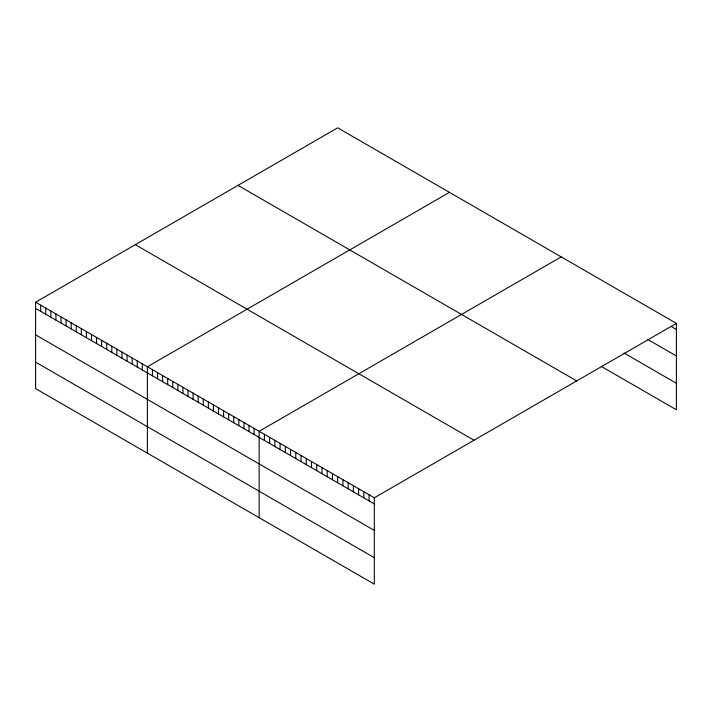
<?xml version="1.0" encoding="UTF-8"?>
<svg xmlns="http://www.w3.org/2000/svg" width="712" height="712" viewBox="0 0 712 712"><rect width="100%" height="100%" fill="white"/><g stroke="black" fill="none" stroke-linecap="round" stroke-linejoin="round"><path stroke-width="1.07" d="M35.6 302.226L374.316 497.786L374.316 584.178L35.6 388.618L35.6 302.226L337.684 127.822L676.4 323.382L676.4 409.774L601.373 366.457M449.459 192.356L147.375 366.76L147.375 453.152M561.234 256.89L259.15 431.294L259.15 517.686M374.316 497.786L676.4 323.382M671.167 326.488L676.4 329.505M647.608 339.375L676.4 356M624.05 353.063L676.4 383.287M237.995 185.378L576.711 380.929M135.289 244.67L474.005 440.23M35.6 308.358L374.316 503.909M35.6 334.845L374.316 530.404M35.6 362.132L374.316 557.692M369.083 494.76L369.083 500.892M363.85 491.743L363.85 497.866M358.617 488.717L358.617 494.849M353.383 485.7L353.383 491.823M348.141 482.674L348.141 488.806M342.908 479.648L342.908 485.78M337.675 476.631L337.675 482.754M332.442 473.605L332.442 479.737M327.208 470.588L327.208 476.711M321.975 467.562L321.975 473.694M316.733 464.536L316.733 470.668M311.5 461.518L311.5 467.651M306.267 458.492L306.267 464.624M301.034 455.475L301.034 461.599M295.8 452.449L295.8 458.581M290.567 449.432L290.567 455.555M285.325 446.406L285.325 452.538M280.092 443.38L280.092 449.512M274.859 440.363L274.859 446.486M269.625 437.337L269.625 443.469M264.392 434.32L264.392 440.443M254.077 428.366L254.077 434.489M248.995 425.429L248.995 431.561M243.913 422.492L243.913 428.624M238.832 419.564L238.832 425.687M233.75 416.627L233.75 422.759M228.668 413.699L228.668 419.822M223.586 410.762L223.586 416.894M218.504 407.825L218.504 413.957M213.431 404.897L213.431 411.02M208.349 401.96L208.349 408.092M203.267 399.032L203.267 405.155M198.185 396.095L198.185 402.227M193.103 393.158L193.103 399.29M188.021 390.229L188.021 396.353M182.94 387.292L182.94 393.425M177.858 384.364L177.858 390.488M172.785 381.427L172.785 387.559M167.703 378.49L167.703 384.622M162.621 375.562L162.621 381.694M157.539 372.625L157.539 378.757M152.457 369.697L152.457 375.82M142.293 363.832L142.293 369.955M137.211 360.895L137.211 367.027M132.138 357.958L132.138 364.09M127.056 355.03L127.056 361.153M121.975 352.093L121.975 358.225M116.893 349.165L116.893 355.288M111.811 346.228L111.811 352.36M106.729 343.291L106.729 349.423M101.647 340.363L101.647 346.486M96.565 337.426L96.565 343.558M91.492 334.498L91.492 340.621M86.41 331.561L86.41 337.693M81.328 328.624L81.328 334.756M76.246 325.695L76.246 331.819M71.164 322.758L71.164 328.891M66.082 319.83L66.082 325.954M61.001 316.893L61.001 323.026M55.919 313.956L55.919 320.089M50.846 311.028L50.846 317.16M45.764 308.091L45.764 314.223M40.682 305.163L40.682 311.286"/></g></svg>
